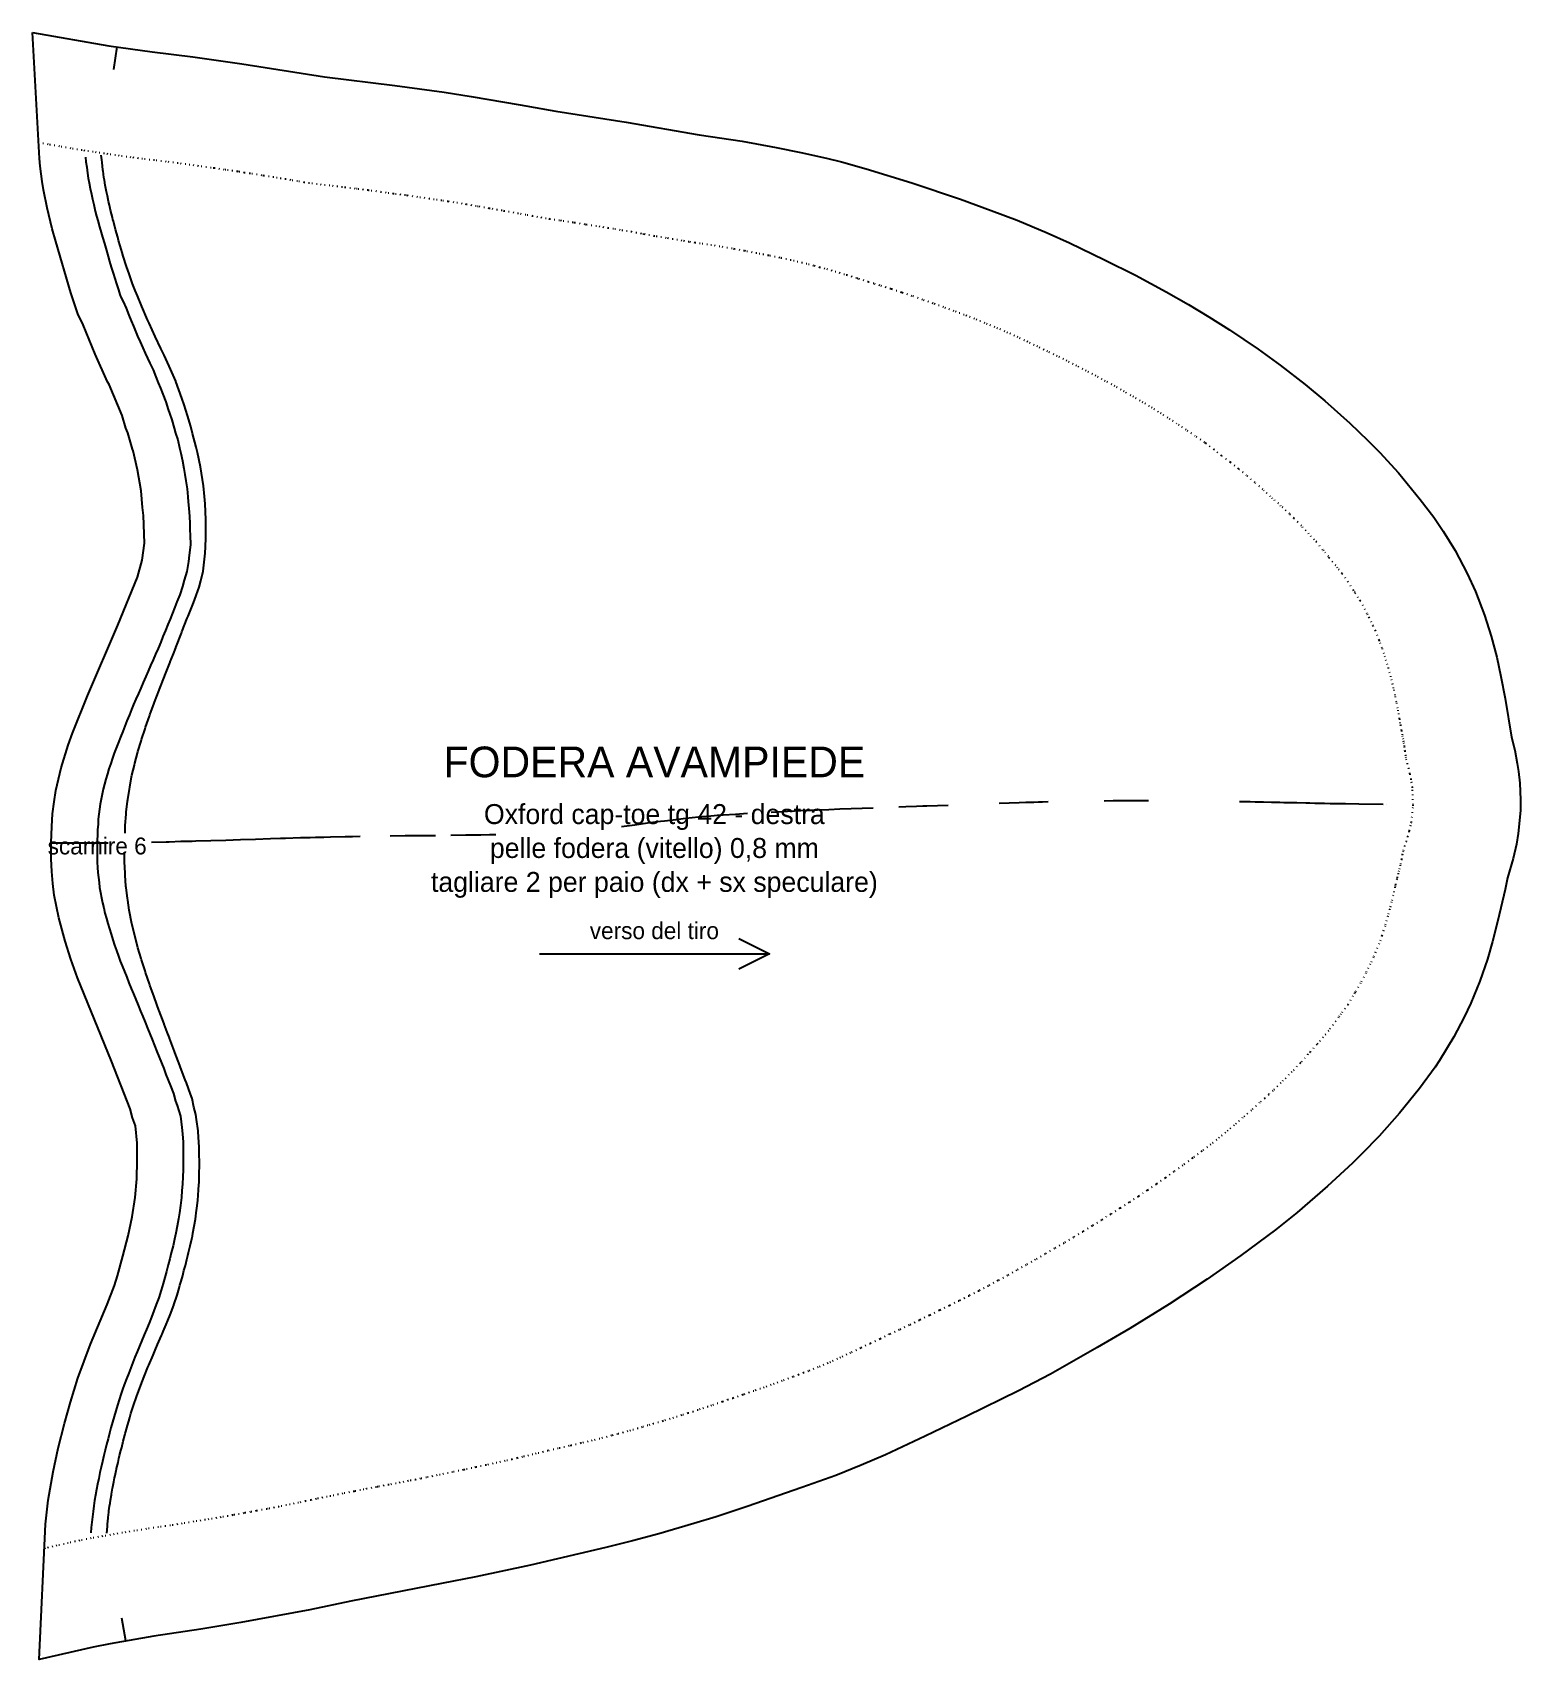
# Model space of a CAD drawing. Header units: millimetres. Extents: x 0 to 194, y 0 to 212.
import ezdxf
from ezdxf.enums import TextEntityAlignment as Align

# ---------------------------------------------------------------- set-up
doc = ezdxf.new("R2010")
doc.units = ezdxf.units.MM
for name, pattern in [('CENTER', [5.08, 3.175, -0.635, 0.635, -0.635]), ('DASHDOT', [3.556, 2.54, -0.508, 0, -0.508]), ('DOT', [0.508, 0, -0.508])]:
    doc.linetypes.add(name, pattern=pattern)
for name, color, linetype in [('ASSE', 6, 'CENTER'), ('MONTAGGIO', 5, 'DOT'), ('RIFERIMENTO', 3, 'CONTINUOUS'), ('SCARNITURA', 8, 'DASHDOT'), ('TACCHE', 7, 'CONTINUOUS'), ('TAGLIO', 7, 'CONTINUOUS'), ('TESTO', 7, 'CONTINUOUS')]:
    doc.layers.add(name, color=color, linetype=linetype)

msp = doc.modelspace()

# ---------------------------------------------------------------- linework, layer by layer
at = {"layer": 'ASSE'}
for points in [[(86.84, 109.84), (87.28, 109.88), (88.46, 109.99), (88.46, 109.99), (89.72, 110.09), (90.07, 110.11), (90.07, 110.11), (91.65, 110.21), (91.65, 110.21), (93.22, 110.31)], [(96.32, 110.47), (97.85, 110.55), (97.85, 110.55), (98.47, 110.58), (99.36, 110.62), (99.36, 110.62), (100.17, 110.66), (100.86, 110.69), (100.86, 110.69), (101.96, 110.73), (102.35, 110.75), (102.35, 110.75), (103.82, 110.81), (103.82, 110.81), (105.29, 110.87), (105.29, 110.87), (106.74, 110.92), (106.74, 110.92), (108.19, 110.97), (108.19, 110.97), (109.62, 111.03)], [(112.97, 111.15), (113.86, 111.18), (113.86, 111.18), (115.26, 111.23), (115.26, 111.23), (116.08, 111.26), (116.64, 111.28), (116.64, 111.28), (118.02, 111.33), (118.02, 111.33), (119.38, 111.38)], [(126.06, 111.62), (127.36, 111.67), (127.36, 111.67), (128.65, 111.71), (128.65, 111.71), (129.54, 111.74), (129.93, 111.75), (129.93, 111.75), (130.58, 111.77), (131.2, 111.78), (131.2, 111.78), (131.69, 111.8), (132.45, 111.82)], [(139.75, 111.94), (140.93, 111.95), (140.93, 111.95), (141.64, 111.96), (142.09, 111.96), (142.09, 111.96), (143.25, 111.97), (143.25, 111.97), (143.48, 111.97), (144.39, 111.97), (144.39, 111.97), (145.31, 111.97), (145.52, 111.97), (145.52, 111.97)], [(157.39, 111.86), (157.39, 111.86), (158.2, 111.84), (158.42, 111.83), (158.42, 111.83), (158.77, 111.83), (159.45, 111.81), (159.45, 111.81), (160.14, 111.8), (160.5, 111.79), (160.5, 111.79), (161.56, 111.76), (161.56, 111.76), (161.77, 111.76), (162.64, 111.74), (162.64, 111.74), (163.17, 111.73), (163.74, 111.71), (163.74, 111.71), (164.87, 111.69), (164.87, 111.69), (166.02, 111.66), (166.02, 111.66), (166.56, 111.65), (167.21, 111.63), (167.21, 111.63), (167.75, 111.62), (168.46, 111.61), (168.46, 111.61), (169.22, 111.59), (169.78, 111.58), (169.78, 111.58), (170.9, 111.57), (171.23, 111.56), (171.23, 111.56), (172.95, 111.54), (176.59, 111.48), (176.59, 111.48), (176.59, 111.48), (176.59, 111.48), (176.59, 111.48)], [(76.8, 108.6), (78.52, 108.82), (78.52, 108.82), (80.21, 109.04), (80.21, 109.04), (81.89, 109.26), (81.89, 109.26), (82.42, 109.33), (83.56, 109.47), (83.56, 109.47), (85.21, 109.67), (85.21, 109.67), (86.84, 109.84), (86.84, 109.84)], [(2.43, 106.47), (4.27, 106.45), (4.27, 106.45), (4.27, 106.45), (4.85, 106.44), (6.13, 106.44), (6.13, 106.44), (7.99, 106.44), (7.99, 106.44), (9.86, 106.45)], [(15.52, 106.55), (17.44, 106.59), (17.44, 106.59), (17.82, 106.6), (19.36, 106.65), (19.36, 106.65), (20.81, 106.69), (21.3, 106.7)], [(21.3, 106.7), (23.24, 106.76), (23.24, 106.76), (25.19, 106.82), (25.19, 106.82), (27.14, 106.89), (27.14, 106.89), (29.09, 106.95), (29.09, 106.95), (31.05, 107.01), (31.05, 107.01), (32.33, 107.05), (33, 107.07), (33, 107.07), (34.96, 107.13), (34.96, 107.13), (36.19, 107.16), (36.91, 107.18)], [(36.91, 107.18), (36.91, 107.18), (37.98, 107.21), (38.85, 107.23), (38.85, 107.23), (40.79, 107.28), (40.79, 107.28), (41.74, 107.29), (42.73, 107.31)], [(46.64, 107.36), (48.61, 107.39), (48.61, 107.39), (49.87, 107.4), (50.58, 107.41), (50.58, 107.41), (51.33, 107.41), (52.56, 107.43)], [(54.53, 107.45), (54.53, 107.45), (56.5, 107.48), (56.5, 107.48), (57.62, 107.49), (58.46, 107.51), (58.46, 107.51), (59.58, 107.53), (60.4, 107.54), (60.4, 107.54)]]:
    msp.add_lwpolyline(points, dxfattribs=at)
at = {"layer": 'MONTAGGIO'}
msp.add_lwpolyline([(1.53, 14.51), (1.6, 14.52), (1.97, 14.6), (3.08, 14.86), (3.43, 14.94), (4.56, 15.19), (4.9, 15.27), (6.05, 15.52), (6.39, 15.59), (7.55, 15.82), (7.91, 15.88), (9.05, 16.09), (9.48, 16.16), (10.55, 16.35), (11.04, 16.43), (12.07, 16.6), (12.6, 16.69), (13.6, 16.86), (14.16, 16.94), (15.13, 17.1), (15.72, 17.19), (16.67, 17.33), (17.3, 17.42), (18.22, 17.55), (18.83, 17.65), (19.78, 17.8), (20.34, 17.89), (21.34, 18.06), (21.84, 18.13), (22.9, 18.31), (23.32, 18.37), (24.48, 18.57), (24.8, 18.62), (26.06, 18.84), (26.27, 18.88), (27.66, 19.12), (27.73, 19.14), (28.49, 19.28), (29.19, 19.41), (29.25, 19.42), (30.63, 19.67), (30.84, 19.71), (32.07, 19.95), (32.42, 20.02), (33.5, 20.23), (34.01, 20.34), (34.91, 20.52), (35.6, 20.67), (36.32, 20.82), (37.18, 21.01), (37.74, 21.12), (38.78, 21.33), (39.19, 21.41), (40.36, 21.64), (40.63, 21.7), (41.95, 21.95), (42.07, 21.98), (43.11, 22.18), (43.51, 22.26), (43.54, 22.27), (44.96, 22.53), (45.14, 22.57), (46.4, 22.81), (46.73, 22.87), (47.83, 23.08), (48.32, 23.17), (49.26, 23.36), (49.91, 23.48), (50.68, 23.63), (51.5, 23.8), (52.09, 23.91), (53.08, 24.11), (53.5, 24.2), (54.66, 24.44), (54.89, 24.49), (56.23, 24.77), (56.28, 24.78), (56.6, 24.85), (57.68, 25.07), (57.82, 25.1), (59.08, 25.37), (59.38, 25.43), (60.46, 25.67), (60.94, 25.77), (61.84, 25.97), (62.5, 26.12), (63.21, 26.29), (64.04, 26.48), (64.57, 26.6), (65.59, 26.85), (65.93, 26.93), (67.12, 27.22), (67.28, 27.26), (68.67, 27.58), (68.67, 27.58), (68.7, 27.58), (70.09, 27.9), (70.22, 27.93), (71.5, 28.22), (71.76, 28.29), (72.87, 28.56), (73.29, 28.65), (74.25, 28.89), (74.83, 29.04), (75.6, 29.24), (76.36, 29.45), (76.95, 29.6), (77.9, 29.86), (78.28, 29.97), (79.42, 30.3), (79.57, 30.35), (80.41, 30.6), (80.87, 30.73), (80.94, 30.75), (82.2, 31.11), (82.46, 31.2), (83.51, 31.51), (83.98, 31.66), (84.81, 31.92), (85.48, 32.14), (86.11, 32.34), (86.97, 32.62), (87.41, 32.77), (88.45, 33.11), (88.7, 33.2), (89.92, 33.61), (89.99, 33.63), (90.64, 33.87), (91.29, 34.08), (91.36, 34.1), (92.63, 34.54), (92.81, 34.6), (93.96, 35), (94.25, 35.11), (95.3, 35.47), (95.67, 35.6), (96.62, 35.94), (97.09, 36.11), (97.94, 36.42), (98.5, 36.62), (99.24, 36.9), (99.89, 37.14), (100.54, 37.39), (101.27, 37.66), (101.81, 37.89), (102.62, 38.21), (103.08, 38.4), (103.96, 38.77), (104.33, 38.94), (105.29, 39.36), (105.56, 39.49), (106.59, 39.97), (106.8, 40.07), (107.9, 40.59), (108.04, 40.65), (109.21, 41.2), (109.29, 41.24), (110.53, 41.81), (110.56, 41.82), (111.68, 42.39), (111.82, 42.45), (111.83, 42.46), (113.1, 43.05), (113.13, 43.06), (114.39, 43.66), (114.44, 43.68), (115.67, 44.27), (115.74, 44.3), (116.96, 44.89), (117.04, 44.93), (118.23, 45.52), (118.34, 45.57), (119.51, 46.15), (119.63, 46.2), (120.79, 46.77), (120.92, 46.84), (122.07, 47.41), (122.2, 47.48), (123.34, 48.06), (123.47, 48.13), (124.59, 48.71), (124.73, 48.79), (125.83, 49.38), (125.99, 49.46), (127.05, 50.05), (127.22, 50.14), (128.26, 50.72), (128.45, 50.83), (129.47, 51.41), (129.68, 51.54), (130.7, 52.11), (130.9, 52.24), (131.95, 52.83), (132.14, 52.94), (133.19, 53.55), (133.37, 53.65), (134.43, 54.28), (134.6, 54.38), (135.67, 55.01), (135.83, 55.11), (136.9, 55.76), (137.05, 55.85), (138.13, 56.51), (138.26, 56.6), (139.35, 57.28), (139.47, 57.35), (140.56, 58.04), (140.68, 58.11), (141.76, 58.81), (141.88, 58.88), (142.96, 59.58), (143.08, 59.66), (144.16, 60.37), (144.26, 60.43), (145.35, 61.16), (145.43, 61.22), (146.53, 61.97), (146.61, 62.03), (147.71, 62.8), (147.77, 62.84), (148.9, 63.65), (148.93, 63.67), (149.43, 64.03), (150.14, 64.56), (150.2, 64.6), (151.28, 65.39), (151.43, 65.5), (152.43, 66.24), (152.66, 66.41), (153.57, 67.11), (153.86, 67.34), (154.7, 68), (155.04, 68.28), (155.82, 68.91), (156.18, 69.22), (156.92, 69.84), (157.31, 70.17), (158.01, 70.78), (158.41, 71.14), (159.09, 71.74), (159.53, 72.13), (160.16, 72.7), (160.69, 73.18), (161.25, 73.69), (161.87, 74.28), (162.32, 74.7), (163.03, 75.4), (163.39, 75.74), (164.19, 76.56), (164.44, 76.81), (165.36, 77.78), (165.5, 77.91), (166.32, 78.85), (166.57, 79.14), (166.63, 79.21), (167.57, 80.26), (167.88, 80.62), (168.58, 81.45), (169.18, 82.2), (169.57, 82.68), (170.39, 83.8), (170.61, 84.09), (170.78, 84.33), (171.54, 85.38), (172.39, 86.78), (172.48, 86.92), (172.56, 87.07), (173.32, 88.35), (173.96, 89.61), (174.18, 90.05), (174.59, 90.91), (174.93, 91.63), (175.13, 92.13), (175.77, 93.68), (175.99, 94.38), (176.45, 95.75), (176.58, 96.24), (176.84, 97.15), (177, 97.75), (177.08, 98.08), (177.3, 98.94), (177.45, 99.54), (177.56, 100), (177.72, 100.78), (177.76, 100.97), (177.77, 101.02), (177.94, 101.71), (177.99, 101.91), (178.11, 102.38), (178.19, 102.7), (178.27, 103.03), (178.37, 103.45), (178.42, 103.66), (178.52, 104.18), (178.55, 104.3), (178.65, 104.85), (178.66, 104.9), (178.74, 105.29), (178.79, 105.45), (178.79, 105.45), (178.95, 105.98), (178.96, 106.01), (179.13, 106.57), (179.15, 106.61), (179.34, 107.23), (179.35, 107.26), (179.55, 107.99), (179.57, 108.05), (179.78, 109), (179.81, 109.15), (180.04, 111.28), (180.04, 111.43), (179.95, 113.62), (179.94, 113.69), (179.79, 114.67), (179.78, 114.72), (179.62, 115.46), (179.61, 115.5), (179.46, 116.13), (179.46, 116.15), (179.32, 116.71), (179.31, 116.74), (179.17, 117.26), (179.17, 117.28), (179.11, 117.52), (179.07, 117.81), (179.06, 117.83), (179, 118.33), (178.98, 118.42), (178.93, 118.86), (178.9, 119.03), (178.85, 119.41), (178.8, 119.64), (178.76, 119.96), (178.68, 120.3), (178.65, 120.54), (178.56, 120.98), (178.53, 121.13), (178.41, 121.7), (178.41, 121.76), (178.35, 122.05), (178.3, 122.49), (178.27, 122.63), (178.18, 123.22), (178.09, 123.66), (178.03, 124), (177.86, 124.83), (177.86, 124.83), (177.85, 124.84), (177.7, 125.71), (177.56, 126.29), (177.49, 126.61), (177.38, 127.11), (177.26, 127.66), (177.14, 128.07), (177, 128.6), (176.83, 129.2), (176.69, 129.71), (176.52, 130.21), (176.38, 130.7), (176.24, 131.13), (176, 131.86), (175.66, 132.73), (175.62, 132.84), (175.59, 132.91), (175.12, 134.12), (174.8, 134.8), (174.61, 135.21), (174.29, 135.84), (174.13, 136.17), (174.05, 136.34), (173.51, 137.38), (173.12, 138.03), (172.88, 138.42), (172.46, 139.07), (172.32, 139.3), (172.25, 139.41), (171.56, 140.47), (171.21, 140.94), (170.76, 141.55), (170.17, 142.29), (169.94, 142.59), (169.14, 143.56), (169.1, 143.6), (168.98, 143.76), (168.39, 144.51), (168.27, 144.66), (167.42, 145.67), (167.16, 145.95), (166.45, 146.73), (166.07, 147.12), (165.47, 147.77), (164.99, 148.24), (164.47, 148.77), (163.9, 149.32), (163.47, 149.74), (162.8, 150.35), (162.46, 150.68), (161.71, 151.36), (161.45, 151.6), (160.62, 152.33), (160.44, 152.5), (159.54, 153.29), (159.39, 153.42), (158.46, 154.22), (158.32, 154.33), (157.35, 155.13), (157.25, 155.22), (156.23, 156.02), (156.16, 156.07), (155.08, 156.89), (155.08, 156.89), (155.05, 156.92), (154.11, 157.68), (154.06, 157.73), (152.95, 158.54), (152.84, 158.62), (151.81, 159.34), (151.63, 159.46), (150.67, 160.11), (150.44, 160.27), (149.53, 160.89), (149.24, 161.07), (148.36, 161.65), (148.05, 161.85), (147.18, 162.41), (146.84, 162.61), (145.99, 163.14), (145.64, 163.35), (144.79, 163.86), (144.42, 164.07), (143.58, 164.57), (143.2, 164.78), (142.36, 165.27), (141.97, 165.49), (141.13, 165.97), (140.73, 166.19), (139.89, 166.65), (139.49, 166.87), (138.66, 167.32), (138.24, 167.54), (137.41, 167.98), (136.98, 168.2), (136.15, 168.63), (135.71, 168.85), (134.88, 169.27), (134.45, 169.49), (133.62, 169.9), (133.18, 170.11), (132.35, 170.52), (131.9, 170.73), (131.07, 171.14), (130.63, 171.34), (129.77, 171.75), (129.35, 171.95), (128.47, 172.35), (128.07, 172.54), (127.15, 172.95), (126.78, 173.11), (125.83, 173.52), (125.47, 173.67), (124.5, 174.08), (124.17, 174.21), (123.16, 174.62), (122.84, 174.75), (121.82, 175.15), (121.5, 175.26), (120.45, 175.66), (120.15, 175.77), (119.07, 176.17), (118.79, 176.27), (117.69, 176.67), (117.43, 176.77), (116.28, 177.17), (116.05, 177.25), (114.87, 177.66), (114.67, 177.73), (113.43, 178.15), (113.28, 178.2), (111.99, 178.63), (111.88, 178.66), (110.51, 179.1), (110.47, 179.11), (109.7, 179.35), (109.03, 179.56), (108.98, 179.57), (107.62, 180), (107.45, 180.05), (106.2, 180.43), (105.88, 180.53), (104.77, 180.87), (104.26, 181.01), (103.32, 181.29), (102.63, 181.47), (101.86, 181.68), (100.97, 181.91), (100.39, 182.05), (99.31, 182.3), (98.91, 182.4), (97.67, 182.67), (97.43, 182.72), (96.04, 183), (95.94, 183.01), (94.85, 183.23), (94.47, 183.31), (94.44, 183.32), (92.99, 183.58), (92.83, 183.62), (91.5, 183.86), (91.23, 183.91), (90.03, 184.12), (89.63, 184.19), (88.56, 184.37), (88.02, 184.44), (87.08, 184.58), (86.39, 184.68), (85.6, 184.8), (84.68, 184.94), (84.12, 185.04), (82.92, 185.24), (82.64, 185.29), (81.15, 185.54), (81.14, 185.54), (81.07, 185.55), (79.69, 185.79), (79.39, 185.85), (78.14, 186.08), (77.56, 186.17), (76.62, 186.33), (75.75, 186.47), (75.08, 186.59), (73.97, 186.76), (73.55, 186.83), (72.2, 187.03), (72.02, 187.07), (70.7, 187.27), (70.52, 187.31), (70.49, 187.31), (68.96, 187.54), (68.73, 187.58), (67.41, 187.77), (67, 187.84), (65.87, 188.03), (65.2, 188.15), (64.33, 188.31), (63.35, 188.48), (62.77, 188.59), (61.51, 188.81), (61.22, 188.87), (59.68, 189.13), (59.66, 189.14), (59.53, 189.16), (58.13, 189.4), (57.87, 189.44), (56.54, 189.67), (56.02, 189.76), (54.94, 189.94), (54.19, 190.05), (53.36, 190.18), (52.39, 190.32), (51.78, 190.42), (50.61, 190.58), (50.2, 190.64), (48.86, 190.82), (48.62, 190.86), (47.14, 191.05), (47.06, 191.07), (46.12, 191.19), (45.51, 191.29), (45.46, 191.29), (43.92, 191.49), (43.75, 191.51), (42.34, 191.69), (42.07, 191.72), (40.77, 191.88), (40.4, 191.92), (39.22, 192.07), (38.76, 192.12), (37.66, 192.24), (37.11, 192.32), (36.1, 192.45), (35.43, 192.55), (34.56, 192.7), (33.67, 192.84), (33.01, 192.96), (31.9, 193.14), (31.45, 193.21), (30.15, 193.42), (29.9, 193.46), (28.41, 193.69), (28.34, 193.7), (27.62, 193.81), (26.8, 193.94), (26.71, 193.95), (25.22, 194.18), (25, 194.2), (23.65, 194.4), (23.3, 194.45), (22.08, 194.62), (21.63, 194.68), (20.53, 194.83), (20, 194.9), (18.97, 195.04), (18.39, 195.12), (17.43, 195.24), (16.81, 195.31), (15.89, 195.43), (15.29, 195.49), (14.36, 195.61), (13.8, 195.68), (12.83, 195.81), (12.31, 195.88), (11.31, 196.02), (10.83, 196.09), (9.8, 196.24), (9.37, 196.29), (8.3, 196.45), (7.91, 196.51), (6.8, 196.68), (6.46, 196.73), (5.31, 196.92), (5, 196.98), (3.82, 197.18), (3.52, 197.23), (2.33, 197.44), (2.05, 197.49), (0.86, 197.71), (0.81, 197.72)], dxfattribs=at)
at = {"layer": 'RIFERIMENTO'}
for points in [[(12.06, 107.73), (12.08, 108.35), (12.1, 108.7), (12.21, 110.2), (12.23, 110.47), (12.39, 111.87), (12.41, 112.12), (12.63, 113.47), (12.67, 113.71), (12.92, 115.04), (12.96, 115.28), (13.28, 116.59), (13.34, 116.82), (13.69, 118.15), (13.75, 118.37), (14.15, 119.72), (14.22, 119.93), (14.68, 121.32), (14.74, 121.53), (15.25, 122.96), (15.31, 123.15), (15.86, 124.64), (15.92, 124.8), (16.52, 126.36), (16.57, 126.5), (17.22, 128.14), (17.25, 128.25), (17.95, 129.99), (17.96, 130.04), (18.38, 131.09), (18.7, 131.88), (18.7, 131.92), (19.42, 133.78), (19.49, 133.94), (20.18, 135.72), (20.31, 136.02), (20.97, 137.72), (21.15, 138.2), (21.72, 139.77), (21.94, 140.61), (22.23, 141.85), (22.48, 143.82), (22.49, 143.96), (22.5, 144.12), (22.62, 146.12), (22.61, 148.19), (22.62, 148.34), (22.6, 148.62), (22.5, 150.63), (22.42, 151.6), (22.28, 153.01), (22.04, 154.63), (21.91, 155.47), (21.51, 157.32), (21.36, 158.03), (20.88, 159.8), (20.63, 160.71), (20.19, 162.17), (19.76, 163.56), (19.45, 164.43), (18.68, 166.61), (18.68, 166.63), (18.67, 166.65), (17.81, 168.61), (17.16, 170.03), (16.92, 170.54), (16.75, 170.9), (16.01, 172.45), (15.21, 174.2), (15.12, 174.37), (15.01, 174.63), (14.25, 176.37), (13.68, 177.76), (13.4, 178.44), (13.05, 179.32), (12.59, 180.61), (12.27, 181.58), (11.84, 182.94), (11.7, 183.4), (11.45, 184.27), (11.23, 184.99), (11.12, 185.39), (10.82, 186.42), (10.55, 187.47), (10.48, 187.71), (10.42, 187.98), (10.18, 188.92), (10.03, 189.59), (9.92, 190.07), (9.76, 190.79), (9.69, 191.14), (9.66, 191.32), (9.49, 192.18), (9.39, 192.83), (9.32, 193.18), (9.19, 194.07), (9.18, 194.16), (9.18, 194.2), (9.07, 195.13), (9.04, 195.47), (8.97, 196.08)], [(9.7, 16.47), (9.73, 16.87), (9.77, 17.43), (9.79, 17.65), (9.86, 18.4), (9.86, 18.42), (9.87, 18.49), (9.95, 19.19), (9.97, 19.39), (10.05, 19.97), (10.12, 20.39), (10.17, 20.75), (10.28, 21.44), (10.3, 21.53), (10.34, 21.79), (10.44, 22.33), (10.48, 22.52), (10.59, 23.14), (10.7, 23.67), (10.77, 23.96), (10.91, 24.63), (10.95, 24.8), (10.97, 24.89), (11.15, 25.67), (11.26, 26.2), (11.36, 26.57), (11.53, 27.23), (11.59, 27.49), (11.63, 27.63), (11.83, 28.45), (12.04, 29.24), (12.1, 29.44), (12.16, 29.7), (12.38, 30.48), (12.55, 31.07), (12.69, 31.56), (12.84, 32.05), (13.05, 32.7), (13.26, 33.35), (13.48, 33.98), (13.57, 34.24), (14.01, 35.43), (14.36, 36.33), (14.56, 36.87), (15.05, 38.1), (15.13, 38.29), (15.16, 38.35), (15.71, 39.67), (15.98, 40.3), (16.29, 41.04), (16.82, 42.23), (16.89, 42.4), (17.04, 42.75), (17.42, 43.67), (17.63, 44.2), (17.94, 44.94), (18.42, 46.2), (18.43, 46.2), (18.42, 46.21), (18.84, 47.49), (19.11, 48.41), (19.22, 48.79), (19.37, 49.3), (19.59, 50.07), (19.75, 50.69), (19.93, 51.36), (20.14, 52.15), (20.26, 52.64), (20.35, 53.06), (20.55, 53.91), (20.77, 54.84), (20.84, 55.2), (20.9, 55.56), (21.08, 56.49), (21.25, 57.41), (21.3, 57.79), (21.35, 58.24), (21.47, 59.12), (21.55, 59.87), (21.6, 60.47), (21.65, 61.27), (21.69, 61.83), (21.71, 62.24), (21.74, 63.21), (21.78, 64.53), (21.77, 64.58), (21.77, 64.68), (21.75, 66), (21.74, 66.76), (21.68, 67.42), (21.6, 68.76), (21.59, 68.86), (21.59, 68.92), (21.39, 70.38), (21.31, 71.03), (21.04, 72.01), (20.8, 73.12), (20.58, 73.71), (20.06, 75.16), (19.91, 75.55), (19.29, 77.16), (19.2, 77.41), (18.56, 79.1), (18.5, 79.25), (17.86, 81), (17.85, 81.03), (17.56, 81.78), (17.18, 82.8), (17.16, 82.84), (16.53, 84.54), (16.49, 84.63), (15.9, 86.24), (15.85, 86.38), (15.31, 87.92), (15.24, 88.09), (14.74, 89.57), (14.68, 89.75), (14.23, 91.18), (14.16, 91.38), (13.75, 92.77), (13.69, 92.98), (13.34, 94.33), (13.28, 94.55), (12.97, 95.89), (12.92, 96.11), (12.66, 97.44), (12.61, 97.67), (12.41, 98.99), (12.37, 99.23), (12.21, 100.58), (12.18, 100.82), (12.08, 102.23), (12.06, 102.48), (12.01, 103.99), (12, 104.27), (12.01, 105.22)]]:
    msp.add_lwpolyline(points, dxfattribs=at)
at = {"layer": 'SCARNITURA'}
msp.add_lwpolyline([(6.91, 195.82), (6.96, 195.24), (7.06, 194.54), (7.17, 193.76), (7.26, 193.09), (7.37, 192.49), (7.52, 191.77), (7.67, 190.99), (7.81, 190.35), (7.98, 189.67), (8.19, 188.8), (8.33, 188.13), (8.5, 187.56), (8.73, 186.77), (8.94, 186), (9.12, 185.39), (9.38, 184.6), (9.65, 183.67), (9.86, 182.9), (10.05, 182.23), (10.27, 181.51), (10.51, 180.71), (10.72, 180.02), (10.94, 179.34), (11.2, 178.56), (11.39, 177.95), (11.53, 177.59), (11.8, 177.03), (12.21, 176.15), (12.58, 175.25), (12.88, 174.49), (13.15, 173.81), (13.43, 173.16), (13.71, 172.52), (14.05, 171.77), (14.39, 170.99), (14.7, 170.28), (14.99, 169.64), (15.3, 168.98), (15.72, 168.09), (16.09, 167.19), (16.4, 166.41), (16.68, 165.7), (16.99, 164.96), (17.39, 163.93), (17.68, 162.96), (17.84, 162.46), (18.17, 161.61), (18.48, 160.51), (18.66, 159.86), (18.93, 158.98), (19.18, 157.96), (19.34, 157.23), (19.57, 156.27), (19.75, 155.25), (19.88, 154.46), (20.01, 153.65), (20.17, 152.6), (20.26, 151.57), (20.31, 150.89), (20.4, 150.08), (20.48, 149.01), (20.51, 148.06), (20.52, 147.25), (20.54, 146.56), (20.59, 145.28), (20.43, 143.96), (20.33, 143.12), (20.11, 141.82), (19.79, 140.69), (19.56, 139.87), (19.21, 138.79), (18.83, 137.86), (18.56, 137.19), (18.25, 136.39), (17.93, 135.6), (17.65, 134.92), (17.34, 134.12), (17.01, 133.36), (16.71, 132.62), (16.37, 131.8), (16.05, 131.06), (15.73, 130.32), (15.39, 129.56), (15.08, 128.84), (14.77, 128.12), (14.44, 127.37), (14.12, 126.63), (13.8, 125.91), (13.48, 125.18), (13.18, 124.48), (12.91, 123.85), (12.64, 123.14), (12.31, 122.34), (12.03, 121.67), (11.76, 120.98), (11.46, 120.21), (11.15, 119.44), (10.89, 118.79), (10.66, 118.16), (10.42, 117.47), (10.19, 116.79), (9.97, 116.12), (9.77, 115.44), (9.57, 114.77), (9.4, 114.1), (9.23, 113.45), (9.09, 112.79), (8.95, 112.14), (8.84, 111.5), (8.74, 110.84), (8.66, 110.19), (8.58, 109.53), (8.54, 108.85), (8.49, 108.18), (8.47, 107.5), (8.44, 106.74), (8.43, 106.04), (8.43, 105.28), (8.43, 104.59), (8.45, 103.92), (8.48, 103.24), (8.53, 102.58), (8.59, 101.93), (8.67, 101.27), (8.75, 100.62), (8.87, 99.96), (8.99, 99.3), (9.13, 98.64), (9.28, 97.96), (9.45, 97.29), (9.63, 96.61), (9.83, 95.92), (10.03, 95.23), (10.25, 94.54), (10.48, 93.82), (10.71, 93.12), (10.96, 92.41), (11.22, 91.67), (11.44, 91.04), (11.69, 90.42), (11.98, 89.69), (12.28, 88.95), (12.58, 88.21), (12.87, 87.48), (13.17, 86.75), (13.47, 86.02), (13.78, 85.27), (14.08, 84.53), (14.38, 83.8), (14.69, 83.06), (15, 82.3), (15.3, 81.55), (15.6, 80.82), (15.92, 80.05), (16.23, 79.26), (16.51, 78.53), (16.81, 77.78), (17.11, 77.02), (17.4, 76.27), (17.7, 75.52), (17.98, 74.78), (18.37, 73.79), (18.66, 72.79), (18.84, 72.21), (19.28, 70.84), (19.46, 69.34), (19.54, 68.54), (19.63, 67.44), (19.64, 66.42), (19.65, 65.62), (19.65, 64.71), (19.63, 63.83), (19.61, 62.93), (19.55, 61.95), (19.49, 61.12), (19.42, 60.23), (19.3, 59.18), (19.16, 58.24), (19.03, 57.44), (18.87, 56.48), (18.67, 55.56), (18.5, 54.8), (18.32, 53.91), (18.09, 53), (17.89, 52.24), (17.69, 51.44), (17.46, 50.58), (17.24, 49.78), (17.02, 49), (16.78, 48.13), (16.46, 47.14), (16.13, 46.25), (15.84, 45.45), (15.51, 44.63), (15.19, 43.82), (14.86, 43.03), (14.55, 42.31), (14.26, 41.59), (13.94, 40.83), (13.63, 40.1), (13.35, 39.41), (13.08, 38.73), (12.81, 38.03), (12.54, 37.34), (12.27, 36.58), (11.97, 35.81), (11.74, 35.18), (11.53, 34.55), (11.31, 33.86), (11.09, 33.16), (10.87, 32.41), (10.65, 31.67), (10.44, 30.94), (10.23, 30.21), (10.04, 29.51), (9.85, 28.77), (9.65, 28.02), (9.47, 27.28), (9.3, 26.58), (9.13, 25.82), (8.95, 25.06), (8.79, 24.35), (8.64, 23.59), (8.49, 22.87), (8.35, 22.16), (8.22, 21.42), (8.09, 20.71), (7.99, 20.01), (7.89, 19.3), (7.8, 18.6), (7.72, 17.9), (7.66, 17.21), (7.61, 16.52)], dxfattribs=at)
at = {"layer": 'TACCHE'}
for points in [[(11, 210.21), (10.57, 207.24)], [(2.43, 106.47), (5.43, 106.42)], [(12.18, 2.42), (11.66, 5.38)]]:
    msp.add_lwpolyline(points, dxfattribs=at)
at = {"layer": 'TAGLIO'}
msp.add_lwpolyline([(0, 212.08), (9.95, 210.36), (15.61, 209.56), (20.91, 208.91), (27.29, 208.02), (38.09, 206.31), (47.26, 205.18), (53.68, 204.29), (57.22, 203.75), (63.57, 202.67), (68.25, 201.82), (77.41, 200.39), (86.94, 198.76), (92.52, 197.9), (96.96, 197.09), (100.19, 196.44), (103.55, 195.69), (105.48, 195.21), (108.69, 194.3), (114.66, 192.47), (120.99, 190.36), (125.02, 188.9), (128.38, 187.61), (132.33, 185.96), (135.22, 184.66), (139.8, 182.46), (143.81, 180.43), (147.82, 178.27), (150.73, 176.61), (153.41, 175.01), (156.09, 173.33), (159.83, 170.82), (162.7, 168.74), (165.94, 166.19), (168.5, 164.05), (171.77, 161.14), (174.14, 158.9), (175.69, 157.33), (178.13, 154.68), (180.96, 151.22), (182.74, 148.89), (183.97, 147.06), (185.52, 144.57), (187.08, 141.57), (188.16, 139.22), (189.34, 136.12), (190.21, 133.38), (190.93, 130.67), (191.49, 128.14), (192.03, 125.26), (192.87, 120.23), (193.28, 118.52), (193.62, 116.81), (193.78, 115.76), (193.93, 114.23), (194.03, 112.05), (194.02, 110.66), (193.74, 107.68), (193.52, 106.28), (193.09, 104.43), (192.34, 101.87), (192.02, 100.35), (191.08, 96.33), (190.38, 93.6), (189.72, 91.29), (188.73, 88.4), (187.56, 85.57), (186.67, 83.71), (185.35, 81.18), (183.48, 78.08), (182.91, 77.22), (180.88, 74.42), (178.26, 71.22), (175.61, 68.23), (173.34, 65.9), (172.11, 64.69), (168.85, 61.69), (164.91, 58.26), (162.07, 55.99), (157.58, 52.64), (153.19, 49.56), (148.23, 46.33), (143.1, 43.14), (138.85, 40.65), (132.76, 37.21), (128.59, 35.02), (121.85, 31.71), (116.39, 29.09), (111.22, 26.68), (108.06, 25.31), (104.74, 24), (100.32, 22.4), (93.2, 19.94), (89.16, 18.61), (86.25, 17.71), (81.65, 16.38), (78.25, 15.46), (74.78, 14.61), (64.92, 12.31), (57.79, 10.79), (53.35, 9.89), (41.5, 7.6), (36.18, 6.49), (27.18, 4.83), (21.95, 3.97), (15.82, 3.03), (10.11, 2.05), (7.92, 1.6), (0.87, 0), (1.68, 17.64), (2.03, 20.77), (2.68, 24.46), (3.36, 27.55), (4.16, 30.75), (4.95, 33.56), (5.9, 36.66), (7.57, 41.12), (9.72, 46.29), (10.67, 48.75), (11.07, 50.01), (11.79, 52.58), (12.47, 55.24), (13, 57.7), (13.4, 60.21), (13.59, 62.66), (13.66, 65.03), (13.64, 67.31), (13.42, 69.55), (13.04, 70.6), (12.73, 71.76), (10.28, 78), (5.85, 88.85), (5, 91.3), (4.24, 93.64), (3.42, 96.67), (2.83, 99.64), (2.63, 101.14), (2.5, 102.7), (2.43, 104.37), (2.43, 106.47), (2.5, 108.57), (2.62, 110.24), (2.81, 111.79), (3.06, 113.28), (3.37, 114.76), (3.75, 116.22), (4.66, 119.2), (5.21, 120.75), (7.15, 125.62), (11.14, 134.81), (13.67, 141.08), (14.31, 143.3), (14.59, 145.53), (14.48, 149.13), (14.35, 150.16), (14.18, 152.33), (13.7, 155.07), (13.11, 157.55), (13.02, 157.75), (12.43, 159.9), (12.16, 160.49), (11.67, 162.14), (10, 166.2), (9.79, 166.56), (8.18, 170.16), (6.62, 173.96), (5.91, 175.43), (5.01, 178.17), (3.02, 184.85), (2.56, 186.47), (1.91, 189.22), (1.43, 191.56), (1.26, 192.64), (0.99, 194.67), (0.9, 195.64), (0, 212.08)], dxfattribs=at)
at = {"layer": 'TESTO'}
for points in [[(92.09, 94), (96.09, 92), (92.09, 90)], [(66.09, 92), (96.09, 92)]]:
    msp.add_lwpolyline(points, dxfattribs=at)

# ---------------------------------------------------------------- texts
for s, height, p in [('FODERA AVAMPIEDE', 4, (81.09, 117)), ('Oxford cap-toe tg 42 - destra', 2.6, (81.09, 110.2)), ('scarnire 6', 2.2, (8.43, 106.04)), ('pelle fodera (vitello) 0,8 mm', 2.6, (81.09, 105.78)), ('tagliare 2 per paio (dx + sx speculare)', 2.6, (81.09, 101.36)), ('verso del tiro', 2.2, (81.09, 95))]:
    msp.add_text(s, height=height, dxfattribs=at).set_placement(p, align=Align.MIDDLE_CENTER)

doc.saveas('drawing.dxf')
